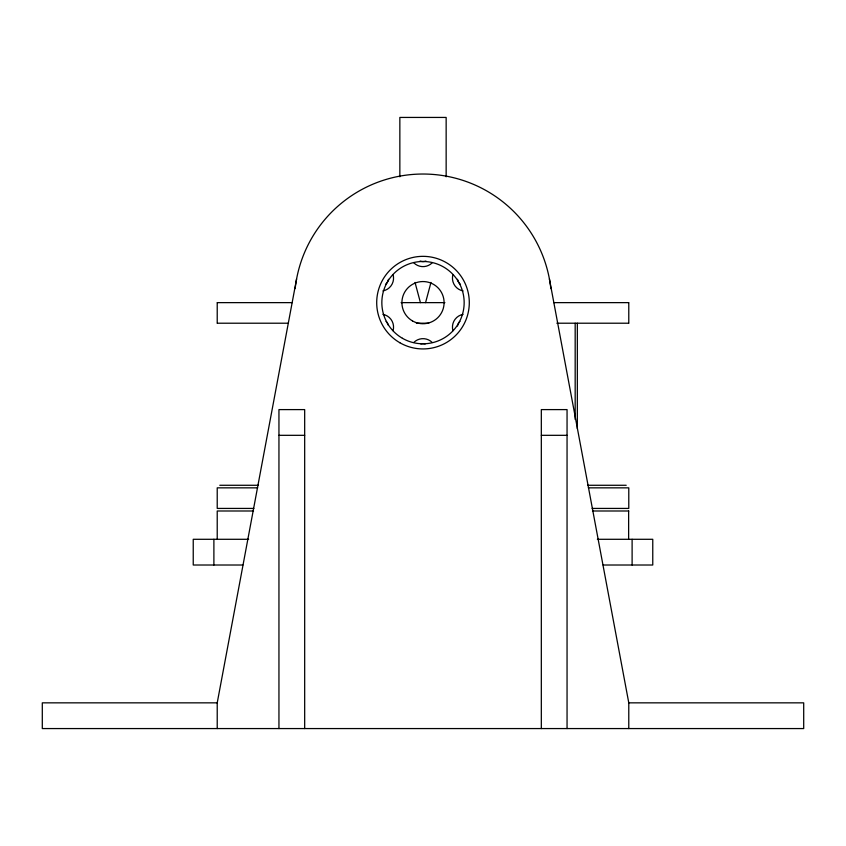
<?xml version="1.0" encoding="UTF-8"?>
<svg xmlns="http://www.w3.org/2000/svg" width="846" height="846" viewBox="0 0 846 846"><rect width="100%" height="100%" fill="white"/><g stroke="black" fill="none" stroke-linecap="round" stroke-linejoin="round"><path stroke-width="1.27" d="M217.221 728.565L217.221 702.846L296.586 278.969M425.57 302.635L430.974 282.437M217.38 302.635L292.219 302.635M401.11 302.635L444.89 302.635M553.781 302.635L628.62 302.635M217.38 323.214L288.444 323.214M416.401 323.214L428.742 323.214M556.848 323.214L628.62 323.214M278.947 435.32L304.676 435.32M541.324 435.32L567.053 435.32M219.791 485.276L258.453 485.276M587.547 485.276L626.209 485.276M257.628 487.846L217.221 487.846L217.221 508.425L253.874 508.425M588.372 487.846L628.779 487.846L628.779 508.425L592.126 508.425M253.525 510.995L217.221 510.995L217.221 539.293M592.475 510.995L628.779 510.995M248.639 539.293L193.237 539.293L193.237 565.012L242.865 565.012M597.361 539.293L652.763 539.293L652.763 565.012L603.135 565.012M217.221 702.846L42.3 702.846L42.3 728.565L803.7 728.565L803.7 702.846L628.779 702.846L549.414 278.969M415.026 282.437L420.43 302.635M632.11 539.293L632.11 565.012M628.779 302.635L628.779 323.214M628.631 510.995L628.631 539.293M628.779 702.846L628.779 728.565M577.342 323.214L577.342 428.679M575.174 323.214L575.174 419.394M567.053 728.565L567.053 409.601L541.324 409.601L541.324 728.565M446.149 176.793L446.149 117.435L399.851 117.435L399.851 176.793M304.676 728.565L304.676 409.601L278.947 409.601L278.947 728.565M217.221 302.635L217.221 323.214M213.89 539.293L213.89 565.012M295.159 288.571A128.613 128.613 0 0 1 550.841 288.571M382.931 314.363A12.986 12.986 0 0 1 393.052 330.712M386.104 321.406A7.974 7.974 0 0 1 388.303 325.213M452.948 330.712A12.986 12.986 0 0 1 463.069 314.363M457.549 325.974A7.974 7.974 0 0 1 459.896 321.406M432.19 262.82A12.986 12.986 0 0 1 413.81 262.82M425.94 261.054A7.974 7.974 0 0 1 420.06 261.054M413.81 342.461A12.986 12.986 0 0 1 432.19 342.461M420.811 343.973A7.974 7.974 0 0 1 425.189 343.973M393.052 274.569A12.986 12.986 0 0 1 382.931 290.908M388.451 279.307A7.974 7.974 0 0 1 385.512 284.393M463.069 290.908A12.986 12.986 0 0 1 452.948 274.569M460.488 284.393A7.974 7.974 0 0 1 457.549 279.307M412.457 320.909A21.097 21.097 0 0 0 444.097 302.635A21.097 21.097 0 0 0 412.457 284.372A21.097 21.097 0 0 0 412.457 320.909M399.851 342.736A46.297 46.297 0 0 0 469.297 302.635A46.297 46.297 0 0 0 399.851 262.546A46.297 46.297 0 0 0 399.851 342.736M402.421 338.284A41.158 41.158 0 0 0 464.158 302.635A41.158 41.158 0 0 0 402.421 266.998A41.158 41.158 0 0 0 402.421 338.284"/></g></svg>
